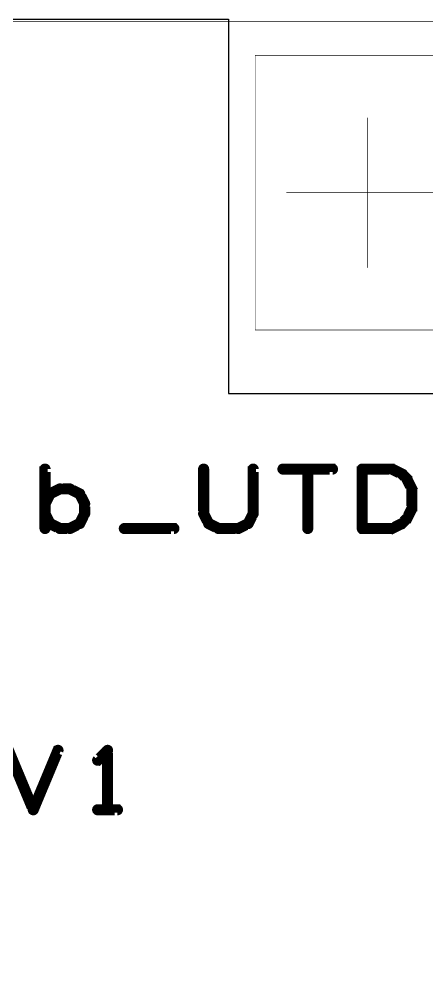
# Model space of a CAD drawing. Extents: x 1.5 to 98, y 12 to 104.4.
# Drawn here: x 27.25 to 33.77, y 88.94 to 104.4 of the extents above; entities that cross this region are included whole.
import ezdxf

# ---------------------------------------------------------------- set-up
doc = ezdxf.new("R2010")
doc.units = 0
doc.layers.add('_BOARD', color=254, linetype='CONTINUOUS')
doc.layers.add('TOP_SILKSCREEN', color=1, linetype='CONTINUOUS')

msp = doc.modelspace()

# ---------------------------------------------------------------- linework, layer by layer
at = {"layer": '_BOARD', "color": 3}
msp.add_lwpolyline([(2.4, 12), (2.4, 104.4), (2.4, 104.4), (30.6, 104.4), (30.6, 104.4), (30.6, 98.4), (30.6, 98.4), (85.8, 98.4), (85.8, 98.4), (85.8, 104.4), (85.8, 104.4), (98, 104.4), (98, 104.4), (98, 12), (98, 12), (2.4, 12), (2.4, 12)], close=True, dxfattribs=at)
at = {"layer": 'TOP_SILKSCREEN', "color": 135}
for points in [[(35.02, 104.3575, 0.005, 0.005, 1), (35.02, 104.3625, 0, 0, 0), (35.02, 104.36, 0, 0, 0), (35.02, 104.36, 0.01, 0.01, 0), (21.02, 104.36, 0.01, 0.01, 0), (21.02, 104.36, 0, 0, 0), (21.02, 104.36, 0.005, 0.005, 0), (21.02, 104.3625, 0.005, 0.005, 1), (21.02, 104.3575, 0, 0, 0)], [(34.525, 103.82, 0.01, 0.01, 0), (31.025, 103.82, 0, 0, 0), (31.025, 103.82, 0.005, 0.005, 0), (31.025, 103.8225, 0.005, 0.005, 1), (31.025, 103.8175, 0, 0, 0), (31.0275, 103.82, 0.005, 0.005, 1), (31.0225, 103.82, 0, 0, 0), (31.025, 103.82, 0, 0, 0), (31.025, 103.82, 0.01, 0.01, 0), (31.025, 99.42, 0, 0, 0), (31.025, 99.42, 0.005, 0.005, 0), (31.0225, 99.42, 0.005, 0.005, 1), (31.0275, 99.42, 0, 0, 0), (31.025, 99.4225, 0.005, 0.005, 1), (31.025, 99.4175, 0, 0, 0), (31.025, 99.42, 0, 0, 0), (31.025, 99.42, 0.01, 0.01, 0), (34.525, 99.42, 0, 0, 0)], [(32.8225, 100.42, 0.005, 0.005, 1), (32.8275, 100.42, 0, 0, 0), (32.825, 100.42, 0, 0, 0), (32.825, 100.42, 0.01, 0.01, 0), (32.825, 102.82, 0.01, 0.01, 0), (32.825, 102.82, 0, 0, 0), (32.825, 102.82, 0.005, 0.005, 0), (32.8275, 102.82, 0.005, 0.005, 1), (32.8225, 102.82, 0, 0, 0)], [(34.225, 101.6175, 0.005, 0.005, 1), (34.225, 101.6225, 0, 0, 0), (34.225, 101.62, 0, 0, 0), (34.225, 101.62, 0.01, 0.01, 0), (31.525, 101.62, 0.01, 0.01, 0), (31.525, 101.62, 0, 0, 0), (31.525, 101.62, 0.005, 0.005, 0), (31.525, 101.6225, 0.005, 0.005, 1), (31.525, 101.6175, 0, 0, 0)], [(27.6155, 96.2381, 0.0889, 0.0889, 1), (27.7045, 96.2381, 0, 0, 0), (27.66, 96.2381, 0, 0, 0), (27.66, 96.2381, 0.1778, 0.1778, 0), (27.66, 97.1906, 0.1778, 0.1778, 0), (27.66, 97.1906, 0, 0, 0), (27.66, 97.1906, 0.0889, 0.0889, 0), (27.7045, 97.1906, 0.0889, 0.0889, 1), (27.6155, 97.1906, 0, 0, 0)], [(30.2445, 97.1906, 0.0889, 0.0889, 1), (30.1555, 97.1906, 0, 0, 0), (30.2, 97.1906, 0, 0, 0), (30.2, 97.1906, 0.1778, 0.1778, 0), (30.2, 96.4763, 0.1778, 0.1778, 0), (30.2, 96.4763, 0, 0, 0), (30.2, 96.4763, 0.0889, 0.0889, 0), (30.1555, 96.4763, 0.0889, 0.0889, 1), (30.2445, 96.4763, 0, 0, 0)], [(30.9493, 96.4763, 0.0889, 0.0889, 1), (31.0383, 96.4763, 0, 0, 0), (30.9938, 96.4763, 0, 0, 0), (30.9938, 96.4763, 0.1778, 0.1778, 0), (30.9938, 97.1906, 0.1778, 0.1778, 0), (30.9938, 97.1906, 0, 0, 0), (30.9938, 97.1906, 0.0889, 0.0889, 0), (31.0383, 97.1906, 0.0889, 0.0889, 1), (30.9493, 97.1906, 0, 0, 0)], [(31.47, 97.2351, 0.0889, 0.0889, 1), (31.47, 97.1461, 0, 0, 0), (31.47, 97.1906, 0, 0, 0), (31.47, 97.1906, 0.1778, 0.1778, 0), (32.2638, 97.1906, 0.1778, 0.1778, 0), (32.2638, 97.1906, 0, 0, 0), (32.2638, 97.1906, 0.0889, 0.0889, 0), (32.2638, 97.1461, 0.0889, 0.0889, 1), (32.2638, 97.2351, 0, 0, 0)], [(31.8224, 96.2381, 0.0889, 0.0889, 1), (31.9114, 96.2381, 0, 0, 0), (31.8669, 96.2381, 0, 0, 0), (31.8669, 96.2381, 0.1778, 0.1778, 0), (31.8669, 97.1906, 0.1778, 0.1778, 0), (31.8669, 97.1906, 0, 0, 0), (31.8669, 97.1906, 0.0889, 0.0889, 0), (31.9114, 97.1906, 0.0889, 0.0889, 1), (31.8224, 97.1906, 0, 0, 0)], [(32.6955, 96.2381, 0.0889, 0.0889, 1), (32.7845, 96.2381, 0, 0, 0), (32.74, 96.2381, 0, 0, 0), (32.74, 96.2381, 0.1778, 0.1778, 0), (32.74, 97.1906, 0.1778, 0.1778, 0), (32.74, 97.1906, 0, 0, 0), (32.74, 97.1906, 0.0889, 0.0889, 0), (32.7845, 97.1906, 0.0889, 0.0889, 1), (32.6955, 97.1906, 0, 0, 0)], [(32.74, 97.2351, 0.0889, 0.0889, 1), (32.74, 97.1461, 0, 0, 0), (32.74, 97.1906, 0, 0, 0), (32.74, 97.1906, 0.1778, 0.1778, 0), (33.2163, 97.1906, 0.1778, 0.1778, 0), (33.2163, 97.1906, 0, 0, 0), (33.2163, 97.1906, 0.0889, 0.0889, 0), (33.2163, 97.1461, 0.0889, 0.0889, 1), (33.2163, 97.2351, 0, 0, 0)], [(33.2362, 97.2304, 0.0889, 0.0889, 1), (33.1964, 97.1508, 0, 0, 0), (33.2163, 97.1906, 0, 0, 0), (33.2163, 97.1906, 0.1778, 0.1778, 0), (33.375, 97.1113, 0.1778, 0.1778, 0), (33.375, 97.1113, 0, 0, 0), (33.375, 97.1113, 0.0889, 0.0889, 0), (33.3551, 97.0715, 0.0889, 0.0889, 1), (33.3949, 97.1511, 0, 0, 0)], [(33.4065, 97.1428, 0.0889, 0.0889, 1), (33.3435, 97.0798, 0, 0, 0), (33.375, 97.1113, 0, 0, 0), (33.375, 97.1113, 0.1778, 0.1778, 0), (33.4544, 97.0319, 0.1778, 0.1778, 0), (33.4544, 97.0319, 0, 0, 0), (33.4544, 97.0319, 0.0889, 0.0889, 0), (33.4229, 97.0004, 0.0889, 0.0889, 1), (33.4859, 97.0634, 0, 0, 0)], [(33.4942, 97.0518, 0.0889, 0.0889, 1), (33.4146, 97.012, 0, 0, 0), (33.4544, 97.0319, 0, 0, 0), (33.4544, 97.0319, 0.1778, 0.1778, 0), (33.5338, 96.8731, 0.1778, 0.1778, 0), (33.5338, 96.8731, 0, 0, 0), (33.5338, 96.8731, 0.0889, 0.0889, 0), (33.494, 96.8532, 0.0889, 0.0889, 1), (33.5736, 96.893, 0, 0, 0)], [(27.7792, 96.7739, 0.0889, 0.0889, 1), (27.6996, 96.8137, 0, 0, 0), (27.7394, 96.7938, 0, 0, 0), (27.7394, 96.7938, 0.1778, 0.1778, 0), (27.66, 96.635, 0.1778, 0.1778, 0), (27.66, 96.635, 0, 0, 0), (27.66, 96.635, 0.0889, 0.0889, 0), (27.6202, 96.6549, 0.0889, 0.0889, 1), (27.6998, 96.6151, 0, 0, 0)], [(27.918, 96.8333, 0.0889, 0.0889, 1), (27.8782, 96.9129, 0, 0, 0), (27.8981, 96.8731, 0, 0, 0), (27.8981, 96.8731, 0.1778, 0.1778, 0), (27.7394, 96.7938, 0.1778, 0.1778, 0), (27.7394, 96.7938, 0, 0, 0), (27.7394, 96.7938, 0.0889, 0.0889, 0), (27.7195, 96.8336, 0.0889, 0.0889, 1), (27.7593, 96.754, 0, 0, 0)], [(28.0569, 96.8286, 0.0889, 0.0889, 1), (28.0569, 96.9176, 0, 0, 0), (28.0569, 96.8731, 0, 0, 0), (28.0569, 96.8731, 0.1778, 0.1778, 0), (27.8981, 96.8731, 0.1778, 0.1778, 0), (27.8981, 96.8731, 0, 0, 0), (27.8981, 96.8731, 0.0889, 0.0889, 0), (27.8981, 96.9176, 0.0889, 0.0889, 1), (27.8981, 96.8286, 0, 0, 0)], [(28.1957, 96.754, 0.0889, 0.0889, 1), (28.2355, 96.8336, 0, 0, 0), (28.2156, 96.7938, 0, 0, 0), (28.2156, 96.7938, 0.1778, 0.1778, 0), (28.0569, 96.8731, 0.1778, 0.1778, 0), (28.0569, 96.8731, 0, 0, 0), (28.0569, 96.8731, 0.0889, 0.0889, 0), (28.0768, 96.9129, 0.0889, 0.0889, 1), (28.037, 96.8333, 0, 0, 0)], [(28.2552, 96.6151, 0.0889, 0.0889, 1), (28.3348, 96.6549, 0, 0, 0), (28.295, 96.635, 0, 0, 0), (28.295, 96.635, 0.1778, 0.1778, 0), (28.2156, 96.7938, 0.1778, 0.1778, 0), (28.2156, 96.7938, 0, 0, 0), (28.2156, 96.7938, 0.0889, 0.0889, 0), (28.2554, 96.8137, 0.0889, 0.0889, 1), (28.1758, 96.7739, 0, 0, 0)], [(33.5783, 96.8731, 0.0889, 0.0889, 1), (33.4893, 96.8731, 0, 0, 0), (33.5338, 96.8731, 0, 0, 0), (33.5338, 96.8731, 0.1778, 0.1778, 0), (33.5338, 96.5556, 0.1778, 0.1778, 0), (33.5338, 96.5556, 0, 0, 0), (33.5338, 96.5556, 0.0889, 0.0889, 0), (33.4893, 96.5556, 0.0889, 0.0889, 1), (33.5783, 96.5556, 0, 0, 0)], [(28.2505, 96.4763, 0.0889, 0.0889, 1), (28.3395, 96.4763, 0, 0, 0), (28.295, 96.4763, 0, 0, 0), (28.295, 96.4763, 0.1778, 0.1778, 0), (28.295, 96.635, 0.1778, 0.1778, 0), (28.295, 96.635, 0, 0, 0), (28.295, 96.635, 0.0889, 0.0889, 0), (28.3395, 96.635, 0.0889, 0.0889, 1), (28.2505, 96.635, 0, 0, 0)], [(33.5736, 96.5357, 0.0889, 0.0889, 1), (33.494, 96.5755, 0, 0, 0), (33.5338, 96.5556, 0, 0, 0), (33.5338, 96.5556, 0.1778, 0.1778, 0), (33.4544, 96.3969, 0.1778, 0.1778, 0), (33.4544, 96.3969, 0, 0, 0), (33.4544, 96.3969, 0.0889, 0.0889, 0), (33.4146, 96.4168, 0.0889, 0.0889, 1), (33.4942, 96.377, 0, 0, 0)], [(27.6998, 96.4962, 0.0889, 0.0889, 1), (27.6202, 96.4564, 0, 0, 0), (27.66, 96.4763, 0, 0, 0), (27.66, 96.4763, 0.1778, 0.1778, 0), (27.7394, 96.3175, 0.1778, 0.1778, 0), (27.7394, 96.3175, 0, 0, 0), (27.7394, 96.3175, 0.0889, 0.0889, 0), (27.6996, 96.2976, 0.0889, 0.0889, 1), (27.7792, 96.3374, 0, 0, 0)], [(28.1758, 96.3374, 0.0889, 0.0889, 1), (28.2554, 96.2976, 0, 0, 0), (28.2156, 96.3175, 0, 0, 0), (28.2156, 96.3175, 0.1778, 0.1778, 0), (28.295, 96.4763, 0.1778, 0.1778, 0), (28.295, 96.4763, 0, 0, 0), (28.295, 96.4763, 0.0889, 0.0889, 0), (28.3348, 96.4564, 0.0889, 0.0889, 1), (28.2552, 96.4962, 0, 0, 0)], [(30.2398, 96.4962, 0.0889, 0.0889, 1), (30.1602, 96.4564, 0, 0, 0), (30.2, 96.4763, 0, 0, 0), (30.2, 96.4763, 0.1778, 0.1778, 0), (30.2794, 96.3175, 0.1778, 0.1778, 0), (30.2794, 96.3175, 0, 0, 0), (30.2794, 96.3175, 0.0889, 0.0889, 0), (30.2396, 96.2976, 0.0889, 0.0889, 1), (30.3192, 96.3374, 0, 0, 0)], [(30.8746, 96.3374, 0.0889, 0.0889, 1), (30.9542, 96.2976, 0, 0, 0), (30.9144, 96.3175, 0, 0, 0), (30.9144, 96.3175, 0.1778, 0.1778, 0), (30.9938, 96.4763, 0.1778, 0.1778, 0), (30.9938, 96.4763, 0, 0, 0), (30.9938, 96.4763, 0.0889, 0.0889, 0), (31.0336, 96.4564, 0.0889, 0.0889, 1), (30.954, 96.4962, 0, 0, 0)], [(33.4859, 96.3654, 0.0889, 0.0889, 1), (33.4229, 96.4284, 0, 0, 0), (33.4544, 96.3969, 0, 0, 0), (33.4544, 96.3969, 0.1778, 0.1778, 0), (33.375, 96.3175, 0.1778, 0.1778, 0), (33.375, 96.3175, 0, 0, 0), (33.375, 96.3175, 0.0889, 0.0889, 0), (33.3435, 96.349, 0.0889, 0.0889, 1), (33.4065, 96.286, 0, 0, 0)], [(27.7593, 96.3573, 0.0889, 0.0889, 1), (27.7195, 96.2777, 0, 0, 0), (27.7394, 96.3175, 0, 0, 0), (27.7394, 96.3175, 0.1778, 0.1778, 0), (27.8981, 96.2381, 0.1778, 0.1778, 0), (27.8981, 96.2381, 0, 0, 0), (27.8981, 96.2381, 0.0889, 0.0889, 0), (27.8782, 96.1983, 0.0889, 0.0889, 1), (27.918, 96.2779, 0, 0, 0)], [(27.8981, 96.2826, 0.0889, 0.0889, 1), (27.8981, 96.1936, 0, 0, 0), (27.8981, 96.2381, 0, 0, 0), (27.8981, 96.2381, 0.1778, 0.1778, 0), (28.0569, 96.2381, 0.1778, 0.1778, 0), (28.0569, 96.2381, 0, 0, 0), (28.0569, 96.2381, 0.0889, 0.0889, 0), (28.0569, 96.1936, 0.0889, 0.0889, 1), (28.0569, 96.2826, 0, 0, 0)], [(28.037, 96.2779, 0.0889, 0.0889, 1), (28.0768, 96.1983, 0, 0, 0), (28.0569, 96.2381, 0, 0, 0), (28.0569, 96.2381, 0.1778, 0.1778, 0), (28.2156, 96.3175, 0.1778, 0.1778, 0), (28.2156, 96.3175, 0, 0, 0), (28.2156, 96.3175, 0.0889, 0.0889, 0), (28.2355, 96.2777, 0.0889, 0.0889, 1), (28.1957, 96.3573, 0, 0, 0)], [(28.93, 96.2826, 0.0889, 0.0889, 1), (28.93, 96.1936, 0, 0, 0), (28.93, 96.2381, 0, 0, 0), (28.93, 96.2381, 0.1778, 0.1778, 0), (29.7238, 96.2381, 0.1778, 0.1778, 0), (29.7238, 96.2381, 0, 0, 0), (29.7238, 96.2381, 0.0889, 0.0889, 0), (29.7238, 96.1936, 0.0889, 0.0889, 1), (29.7238, 96.2826, 0, 0, 0)], [(30.2993, 96.3573, 0.0889, 0.0889, 1), (30.2595, 96.2777, 0, 0, 0), (30.2794, 96.3175, 0, 0, 0), (30.2794, 96.3175, 0.1778, 0.1778, 0), (30.4381, 96.2381, 0.1778, 0.1778, 0), (30.4381, 96.2381, 0, 0, 0), (30.4381, 96.2381, 0.0889, 0.0889, 0), (30.4182, 96.1983, 0.0889, 0.0889, 1), (30.458, 96.2779, 0, 0, 0)], [(30.4381, 96.2826, 0.0889, 0.0889, 1), (30.4381, 96.1936, 0, 0, 0), (30.4381, 96.2381, 0, 0, 0), (30.4381, 96.2381, 0.1778, 0.1778, 0), (30.7556, 96.2381, 0.1778, 0.1778, 0), (30.7556, 96.2381, 0, 0, 0), (30.7556, 96.2381, 0.0889, 0.0889, 0), (30.7556, 96.1936, 0.0889, 0.0889, 1), (30.7556, 96.2826, 0, 0, 0)], [(30.7357, 96.2779, 0.0889, 0.0889, 1), (30.7755, 96.1983, 0, 0, 0), (30.7556, 96.2381, 0, 0, 0), (30.7556, 96.2381, 0.1778, 0.1778, 0), (30.9144, 96.3175, 0.1778, 0.1778, 0), (30.9144, 96.3175, 0, 0, 0), (30.9144, 96.3175, 0.0889, 0.0889, 0), (30.9343, 96.2777, 0.0889, 0.0889, 1), (30.8945, 96.3573, 0, 0, 0)], [(33.2163, 96.1936, 0.0889, 0.0889, 1), (33.2163, 96.2826, 0, 0, 0), (33.2163, 96.2381, 0, 0, 0), (33.2163, 96.2381, 0.1778, 0.1778, 0), (32.74, 96.2381, 0.1778, 0.1778, 0), (32.74, 96.2381, 0, 0, 0), (32.74, 96.2381, 0.0889, 0.0889, 0), (32.74, 96.2826, 0.0889, 0.0889, 1), (32.74, 96.1936, 0, 0, 0)], [(33.3949, 96.2777, 0.0889, 0.0889, 1), (33.3551, 96.3573, 0, 0, 0), (33.375, 96.3175, 0, 0, 0), (33.375, 96.3175, 0.1778, 0.1778, 0), (33.2163, 96.2381, 0.1778, 0.1778, 0), (33.2163, 96.2381, 0, 0, 0), (33.2163, 96.2381, 0.0889, 0.0889, 0), (33.1964, 96.2779, 0.0889, 0.0889, 1), (33.2362, 96.1983, 0, 0, 0)], [(27.1151, 92.6997, 0.0889, 0.0889, 1), (27.0329, 92.6655, 0, 0, 0), (27.074, 92.6826, 0, 0, 0), (27.074, 92.6826, 0.1778, 0.1778, 0), (27.4709, 91.7301, 0.1778, 0.1778, 0), (27.4709, 91.7301, 0, 0, 0), (27.4709, 91.7301, 0.0889, 0.0889, 0), (27.4298, 91.713, 0.0889, 0.0889, 1), (27.512, 91.7472, 0, 0, 0)], [(27.4298, 91.7472, 0.0889, 0.0889, 1), (27.512, 91.713, 0, 0, 0), (27.4709, 91.7301, 0, 0, 0), (27.4709, 91.7301, 0.1778, 0.1778, 0), (27.8678, 92.6826, 0.1778, 0.1778, 0), (27.8678, 92.6826, 0, 0, 0), (27.8678, 92.6826, 0.0889, 0.0889, 0), (27.9089, 92.6655, 0.0889, 0.0889, 1), (27.8267, 92.6997, 0, 0, 0)], [(28.693, 92.6511, 0.0889, 0.0889, 1), (28.63, 92.7141, 0, 0, 0), (28.6615, 92.6826, 0, 0, 0), (28.6615, 92.6826, 0.1778, 0.1778, 0), (28.5028, 92.5239, 0.1778, 0.1778, 0), (28.5028, 92.5239, 0, 0, 0), (28.5028, 92.5239, 0.0889, 0.0889, 0), (28.4713, 92.5554, 0.0889, 0.0889, 1), (28.5343, 92.4924, 0, 0, 0)], [(28.617, 91.7301, 0.0889, 0.0889, 1), (28.706, 91.7301, 0, 0, 0), (28.6615, 91.7301, 0, 0, 0), (28.6615, 91.7301, 0.1778, 0.1778, 0), (28.6615, 92.6826, 0.1778, 0.1778, 0), (28.6615, 92.6826, 0, 0, 0), (28.6615, 92.6826, 0.0889, 0.0889, 0), (28.706, 92.6826, 0.0889, 0.0889, 1), (28.617, 92.6826, 0, 0, 0)], [(28.5028, 91.7746, 0.0889, 0.0889, 1), (28.5028, 91.6856, 0, 0, 0), (28.5028, 91.7301, 0, 0, 0), (28.5028, 91.7301, 0.1778, 0.1778, 0), (28.8203, 91.7301, 0.1778, 0.1778, 0), (28.8203, 91.7301, 0, 0, 0), (28.8203, 91.7301, 0.0889, 0.0889, 0), (28.8203, 91.6856, 0.0889, 0.0889, 1), (28.8203, 91.7746, 0, 0, 0)]]:
    msp.add_lwpolyline(points, format="xyseb", dxfattribs=at)

doc.saveas('drawing.dxf')
